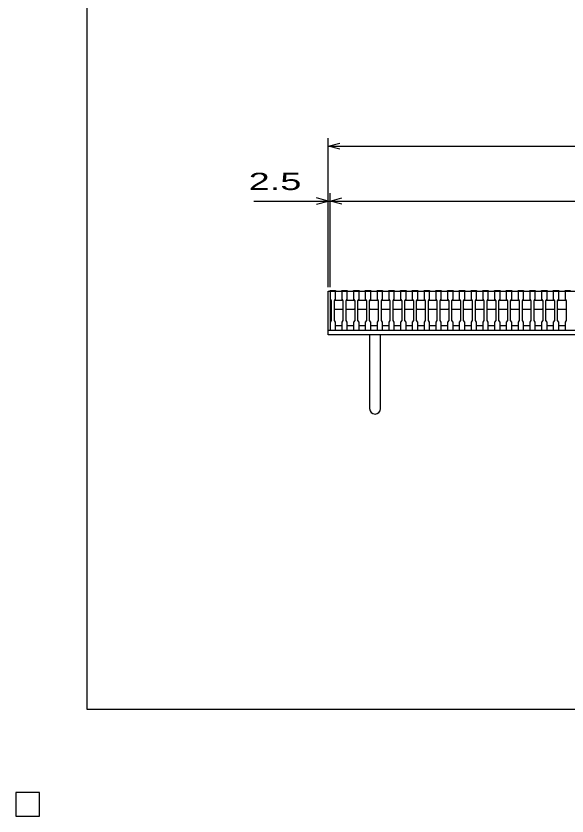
# Model space of a CAD drawing. Units: millimetres, scale not verified. Extents: x -1820 to 1731, y -1282 to 1054.
# Drawn here: x -1820 to -1116, y -1282 to -261 of the extents above; entities that cross this region are included whole.
import ezdxf
from ezdxf.enums import TextEntityAlignment as Align

# ---------------------------------------------------------------- set-up
doc = ezdxf.new("R2010")
doc.units = ezdxf.units.MM
doc.header["$LTSCALE"] = 10
for name, color, linetype, lineweight in [('0_2', 150, 'Continuous', 25), ('16', 3, 'Continuous', 25), ('19', 6, 'Continuous', 25), ('22', 2, 'Continuous', 25), ('32', 4, 'Continuous', 25)]:
    doc.layers.add(name, color=color, linetype=linetype, lineweight=lineweight)
doc.styles.add('ベクトル', font='')
doc.styles.get('ベクトル').set_extended_font_data('ベクトル')

msp = doc.modelspace()

# ---------------------------------------------------------------- linework, layer by layer
at = {"layer": '0_2'}
for p, q in [((-1729, -1146.5), (-1729, 1053.5)), ((1731, -1146.5), (-1729, -1146.5)), ((-1790, -1252.5), (-1820, -1252.5)), ((-1820, -1252.5), (-1820, -1282.5)), ((-1790, -1252.5), (-1820, -1252.5)), ((-1820, -1252.5), (-1820, -1282.5)), ((-1790, -1252.5), (-1820, -1252.5)), ((-1820, -1252.5), (-1820, -1282.5)), ((-1790, -1252.5), (-1820, -1252.5)), ((-1820, -1252.5), (-1820, -1282.5)), ((-1790, -1252.5), (-1820, -1252.5)), ((-1820, -1252.5), (-1820, -1282.5)), ((-1790, -1282.5), (-1790, -1252.5)), ((-1790, -1282.5), (-1790, -1252.5)), ((-1790, -1282.5), (-1790, -1252.5)), ((-1790, -1282.5), (-1790, -1252.5)), ((-1790, -1282.5), (-1790, -1252.5)), ((-1820, -1282.5), (-1790, -1282.5)), ((-1820, -1282.5), (-1790, -1282.5)), ((-1820, -1282.5), (-1790, -1282.5)), ((-1820, -1282.5), (-1790, -1282.5)), ((-1820, -1282.5), (-1790, -1282.5))]:
    msp.add_line(p, q, dxfattribs=at)
at = {"layer": '16'}
for p, q in [((-1419, -612.5), (-1419, -611.8)), ((-1419, -611.8), (-1412, -611.8)), ((-1419, -612.5), (-1419, -623)), ((-1412, -612.5), (-1419, -612.5)), ((-1419, -612.5), (-1419, -656.5)), ((-1419, -612.5), (-424, -612.5)), ((-1412, -611.8), (-1412, -612.5)), ((-1412, -623), (-1412, -612.5)), ((-1404, -612.5), (-1404, -611.8)), ((-1404, -611.8), (-1397, -611.8)), ((-1404, -612.5), (-1404, -623)), ((-1397, -612.5), (-1404, -612.5)), ((-1397, -611.8), (-1397, -612.5)), ((-1397, -623), (-1397, -612.5)), ((-1389, -612.5), (-1389, -611.8)), ((-1389, -611.8), (-1382, -611.8)), ((-1389, -612.5), (-1389, -623)), ((-1382, -612.5), (-1389, -612.5)), ((-1382, -611.8), (-1382, -612.5)), ((-1382, -623), (-1382, -612.5)), ((-1374, -612.5), (-1374, -611.8)), ((-1374, -611.8), (-1367, -611.8)), ((-1374, -612.5), (-1374, -623)), ((-1367, -612.5), (-1374, -612.5)), ((-1367, -611.8), (-1367, -612.5)), ((-1367, -623), (-1367, -612.5)), ((-1359, -612.5), (-1359, -611.8)), ((-1359, -611.8), (-1352, -611.8)), ((-1359, -612.5), (-1359, -623)), ((-1352, -612.5), (-1359, -612.5)), ((-1352, -611.8), (-1352, -612.5)), ((-1352, -623), (-1352, -612.5)), ((-1344, -612.5), (-1344, -611.8)), ((-1344, -611.8), (-1337, -611.8)), ((-1344, -612.5), (-1344, -623)), ((-1337, -612.5), (-1344, -612.5)), ((-1337, -611.8), (-1337, -612.5)), ((-1337, -623), (-1337, -612.5)), ((-1329, -612.5), (-1329, -611.8)), ((-1329, -611.8), (-1322, -611.8)), ((-1329, -612.5), (-1329, -623)), ((-1322, -612.5), (-1329, -612.5)), ((-1322, -611.8), (-1322, -612.5)), ((-1322, -623), (-1322, -612.5)), ((-1314, -612.5), (-1314, -611.8)), ((-1314, -611.8), (-1307, -611.8)), ((-1314, -612.5), (-1314, -623)), ((-1307, -612.5), (-1314, -612.5)), ((-1307, -611.8), (-1307, -612.5)), ((-1307, -623), (-1307, -612.5)), ((-1299, -612.5), (-1299, -611.8)), ((-1299, -611.8), (-1292, -611.8)), ((-1299, -612.5), (-1299, -623)), ((-1292, -612.5), (-1299, -612.5)), ((-1292, -611.8), (-1292, -612.5)), ((-1292, -623), (-1292, -612.5)), ((-1284, -612.5), (-1284, -611.8)), ((-1284, -611.8), (-1277, -611.8)), ((-1284, -612.5), (-1284, -623)), ((-1277, -612.5), (-1284, -612.5)), ((-1277, -611.8), (-1277, -612.5)), ((-1277, -623), (-1277, -612.5)), ((-1269, -612.5), (-1269, -611.8)), ((-1269, -611.8), (-1262, -611.8)), ((-1269, -612.5), (-1269, -623)), ((-1262, -612.5), (-1269, -612.5)), ((-1262, -611.8), (-1262, -612.5)), ((-1262, -623), (-1262, -612.5)), ((-1254, -612.5), (-1254, -611.8)), ((-1254, -611.8), (-1247, -611.8)), ((-1254, -612.5), (-1254, -623)), ((-1247, -612.5), (-1254, -612.5)), ((-1247, -611.8), (-1247, -612.5)), ((-1247, -623), (-1247, -612.5)), ((-1239, -612.5), (-1239, -611.8)), ((-1239, -611.8), (-1232, -611.8)), ((-1239, -612.5), (-1239, -623)), ((-1232, -612.5), (-1239, -612.5)), ((-1232, -611.8), (-1232, -612.5)), ((-1232, -623), (-1232, -612.5)), ((-1224, -612.5), (-1224, -611.8)), ((-1224, -611.8), (-1217, -611.8)), ((-1224, -612.5), (-1224, -623)), ((-1217, -612.5), (-1224, -612.5)), ((-1217, -611.8), (-1217, -612.5)), ((-1217, -623), (-1217, -612.5)), ((-1209, -612.5), (-1209, -611.8)), ((-1209, -611.8), (-1202, -611.8)), ((-1209, -612.5), (-1209, -623)), ((-1202, -612.5), (-1209, -612.5)), ((-1202, -611.8), (-1202, -612.5)), ((-1202, -623), (-1202, -612.5)), ((-1194, -612.5), (-1194, -611.8)), ((-1194, -611.8), (-1187, -611.8)), ((-1194, -612.5), (-1194, -623)), ((-1187, -612.5), (-1194, -612.5)), ((-1187, -611.8), (-1187, -612.5)), ((-1187, -623), (-1187, -612.5)), ((-1179, -612.5), (-1179, -611.8)), ((-1179, -611.8), (-1172, -611.8)), ((-1179, -612.5), (-1179, -623)), ((-1172, -612.5), (-1179, -612.5)), ((-1172, -611.8), (-1172, -612.5)), ((-1172, -623), (-1172, -612.5)), ((-1164, -612.5), (-1164, -611.8)), ((-1164, -611.8), (-1157, -611.8)), ((-1164, -612.5), (-1164, -623)), ((-1157, -612.5), (-1164, -612.5)), ((-1157, -611.8), (-1157, -612.5)), ((-1157, -623), (-1157, -612.5)), ((-1149, -612.5), (-1149, -611.8)), ((-1149, -611.8), (-1142, -611.8)), ((-1149, -612.5), (-1149, -623)), ((-1142, -612.5), (-1149, -612.5)), ((-1142, -611.8), (-1142, -612.5)), ((-1142, -623), (-1142, -612.5)), ((-1134, -612.5), (-1134, -611.8)), ((-1134, -611.8), (-1127, -611.8)), ((-1134, -612.5), (-1134, -623)), ((-1127, -612.5), (-1134, -612.5)), ((-1127, -611.8), (-1127, -612.5)), ((-1127, -623), (-1127, -612.5)), ((-1119, -612.5), (-1119, -611.8)), ((-1119, -611.8), (-1112, -611.8)), ((-1119, -612.5), (-1119, -623)), ((-1112, -612.5), (-1119, -612.5)), ((-1419, -623), (-1417.5, -625)), ((-1417.5, -625), (-1417.5, -650)), ((-1413.5, -625), (-1412, -623)), ((-1413.5, -625), (-1412.5, -624)), ((-1413.5, -650), (-1413.5, -625)), ((-1412.5, -624), (-1403.5, -624)), ((-1404, -623), (-1402.5, -625)), ((-1403.5, -624), (-1402.5, -625)), ((-1402.5, -625), (-1402.5, -650)), ((-1398.5, -625), (-1397, -623)), ((-1398.5, -625), (-1397.5, -624)), ((-1398.5, -650), (-1398.5, -625)), ((-1397.5, -624), (-1388.5, -624)), ((-1389, -623), (-1387.5, -625)), ((-1388.5, -624), (-1387.5, -625)), ((-1387.5, -625), (-1387.5, -650)), ((-1383.5, -625), (-1382, -623)), ((-1383.5, -625), (-1382.5, -624)), ((-1383.5, -650), (-1383.5, -625)), ((-1382.5, -624), (-1373.5, -624)), ((-1374, -623), (-1372.5, -625)), ((-1373.5, -624), (-1372.5, -625)), ((-1372.5, -625), (-1372.5, -650)), ((-1368.5, -625), (-1367, -623)), ((-1368.5, -625), (-1367.5, -624)), ((-1368.5, -650), (-1368.5, -625)), ((-1367.5, -624), (-1358.5, -624)), ((-1359, -623), (-1357.5, -625)), ((-1358.5, -624), (-1357.5, -625)), ((-1357.5, -625), (-1357.5, -650)), ((-1353.5, -625), (-1352, -623)), ((-1353.5, -625), (-1352.5, -624)), ((-1353.5, -650), (-1353.5, -625)), ((-1352.5, -624), (-1343.5, -624)), ((-1344, -623), (-1342.5, -625)), ((-1343.5, -624), (-1342.5, -625)), ((-1342.5, -625), (-1342.5, -650)), ((-1338.5, -625), (-1337, -623)), ((-1338.5, -625), (-1337.5, -624)), ((-1338.5, -650), (-1338.5, -625)), ((-1337.5, -624), (-1328.5, -624)), ((-1329, -623), (-1327.5, -625)), ((-1328.5, -624), (-1327.5, -625)), ((-1327.5, -625), (-1327.5, -650)), ((-1323.5, -625), (-1322, -623)), ((-1323.5, -625), (-1322.5, -624)), ((-1323.5, -650), (-1323.5, -625)), ((-1322.5, -624), (-1313.5, -624)), ((-1314, -623), (-1312.5, -625)), ((-1313.5, -624), (-1312.5, -625)), ((-1312.5, -625), (-1312.5, -650)), ((-1308.5, -625), (-1307, -623)), ((-1308.5, -625), (-1307.5, -624)), ((-1308.5, -650), (-1308.5, -625)), ((-1307.5, -624), (-1298.5, -624)), ((-1299, -623), (-1297.5, -625)), ((-1298.5, -624), (-1297.5, -625)), ((-1297.5, -625), (-1297.5, -650)), ((-1293.5, -625), (-1292, -623)), ((-1293.5, -625), (-1292.5, -624)), ((-1293.5, -650), (-1293.5, -625)), ((-1292.5, -624), (-1283.5, -624)), ((-1284, -623), (-1282.5, -625)), ((-1283.5, -624), (-1282.5, -625)), ((-1282.5, -625), (-1282.5, -650)), ((-1278.5, -625), (-1277, -623)), ((-1278.5, -625), (-1277.5, -624)), ((-1278.5, -650), (-1278.5, -625)), ((-1277.5, -624), (-1268.5, -624)), ((-1269, -623), (-1267.5, -625)), ((-1268.5, -624), (-1267.5, -625)), ((-1267.5, -625), (-1267.5, -650)), ((-1263.5, -625), (-1262, -623)), ((-1263.5, -625), (-1262.5, -624)), ((-1263.5, -650), (-1263.5, -625)), ((-1262.5, -624), (-1253.5, -624)), ((-1254, -623), (-1252.5, -625)), ((-1253.5, -624), (-1252.5, -625)), ((-1252.5, -625), (-1252.5, -650)), ((-1248.5, -625), (-1247, -623)), ((-1248.5, -625), (-1247.5, -624)), ((-1248.5, -650), (-1248.5, -625)), ((-1247.5, -624), (-1238.5, -624)), ((-1239, -623), (-1237.5, -625)), ((-1238.5, -624), (-1237.5, -625)), ((-1237.5, -625), (-1237.5, -650)), ((-1233.5, -625), (-1232, -623)), ((-1233.5, -625), (-1232.5, -624)), ((-1233.5, -650), (-1233.5, -625)), ((-1232.5, -624), (-1223.5, -624)), ((-1224, -623), (-1222.5, -625)), ((-1223.5, -624), (-1222.5, -625)), ((-1222.5, -625), (-1222.5, -650)), ((-1218.5, -625), (-1217, -623)), ((-1218.5, -625), (-1217.5, -624)), ((-1218.5, -650), (-1218.5, -625)), ((-1217.5, -624), (-1208.5, -624)), ((-1209, -623), (-1207.5, -625)), ((-1208.5, -624), (-1207.5, -625)), ((-1207.5, -625), (-1207.5, -650)), ((-1203.5, -625), (-1202, -623)), ((-1203.5, -625), (-1202.5, -624)), ((-1203.5, -650), (-1203.5, -625)), ((-1202.5, -624), (-1193.5, -624)), ((-1194, -623), (-1192.5, -625)), ((-1193.5, -624), (-1192.5, -625)), ((-1192.5, -625), (-1192.5, -650)), ((-1188.5, -625), (-1187, -623)), ((-1188.5, -625), (-1187.5, -624)), ((-1188.5, -650), (-1188.5, -625)), ((-1187.5, -624), (-1178.5, -624)), ((-1179, -623), (-1177.5, -625)), ((-1178.5, -624), (-1177.5, -625)), ((-1177.5, -625), (-1177.5, -650)), ((-1173.5, -625), (-1172, -623)), ((-1173.5, -625), (-1172.5, -624)), ((-1173.5, -650), (-1173.5, -625)), ((-1172.5, -624), (-1163.5, -624)), ((-1164, -623), (-1162.5, -625)), ((-1163.5, -624), (-1162.5, -625)), ((-1162.5, -625), (-1162.5, -650)), ((-1158.5, -625), (-1157, -623)), ((-1158.5, -625), (-1157.5, -624)), ((-1158.5, -650), (-1158.5, -625)), ((-1157.5, -624), (-1148.5, -624)), ((-1149, -623), (-1147.5, -625)), ((-1148.5, -624), (-1147.5, -625)), ((-1147.5, -625), (-1147.5, -650)), ((-1143.5, -625), (-1142, -623)), ((-1143.5, -625), (-1142.5, -624)), ((-1143.5, -650), (-1143.5, -625)), ((-1142.5, -624), (-1133.5, -624)), ((-1134, -623), (-1132.5, -625)), ((-1133.5, -624), (-1132.5, -625)), ((-1132.5, -625), (-1132.5, -650)), ((-1128.5, -625), (-1127, -623)), ((-1128.5, -625), (-1127.5, -624)), ((-1128.5, -650), (-1128.5, -625)), ((-1127.5, -624), (-1118.5, -624)), ((-1119, -623), (-1117.5, -625)), ((-1118.5, -624), (-1117.5, -625)), ((-1117.5, -625), (-1117.5, -650)), ((-1412.5, -636), (-1413.5, -635)), ((-1403.5, -636), (-1412.5, -636)), ((-1402.5, -635), (-1403.5, -636)), ((-1397.5, -636), (-1398.5, -635)), ((-1388.5, -636), (-1397.5, -636)), ((-1387.5, -635), (-1388.5, -636)), ((-1382.5, -636), (-1383.5, -635)), ((-1373.5, -636), (-1382.5, -636)), ((-1372.5, -635), (-1373.5, -636)), ((-1367.5, -636), (-1368.5, -635)), ((-1358.5, -636), (-1367.5, -636)), ((-1357.5, -635), (-1358.5, -636)), ((-1352.5, -636), (-1353.5, -635)), ((-1343.5, -636), (-1352.5, -636)), ((-1342.5, -635), (-1343.5, -636)), ((-1337.5, -636), (-1338.5, -635)), ((-1328.5, -636), (-1337.5, -636)), ((-1327.5, -635), (-1328.5, -636)), ((-1322.5, -636), (-1323.5, -635)), ((-1313.5, -636), (-1322.5, -636)), ((-1312.5, -635), (-1313.5, -636)), ((-1307.5, -636), (-1308.5, -635)), ((-1298.5, -636), (-1307.5, -636)), ((-1297.5, -635), (-1298.5, -636)), ((-1292.5, -636), (-1293.5, -635)), ((-1283.5, -636), (-1292.5, -636)), ((-1282.5, -635), (-1283.5, -636)), ((-1277.5, -636), (-1278.5, -635)), ((-1268.5, -636), (-1277.5, -636)), ((-1267.5, -635), (-1268.5, -636)), ((-1262.5, -636), (-1263.5, -635)), ((-1253.5, -636), (-1262.5, -636)), ((-1252.5, -635), (-1253.5, -636)), ((-1247.5, -636), (-1248.5, -635)), ((-1238.5, -636), (-1247.5, -636)), ((-1237.5, -635), (-1238.5, -636)), ((-1232.5, -636), (-1233.5, -635)), ((-1223.5, -636), (-1232.5, -636)), ((-1222.5, -635), (-1223.5, -636)), ((-1217.5, -636), (-1218.5, -635)), ((-1208.5, -636), (-1217.5, -636)), ((-1207.5, -635), (-1208.5, -636)), ((-1202.5, -636), (-1203.5, -635)), ((-1193.5, -636), (-1202.5, -636)), ((-1192.5, -635), (-1193.5, -636)), ((-1187.5, -636), (-1188.5, -635)), ((-1178.5, -636), (-1187.5, -636)), ((-1177.5, -635), (-1178.5, -636)), ((-1172.5, -636), (-1173.5, -635)), ((-1163.5, -636), (-1172.5, -636)), ((-1162.5, -635), (-1163.5, -636)), ((-1157.5, -636), (-1158.5, -635)), ((-1148.5, -636), (-1157.5, -636)), ((-1147.5, -635), (-1148.5, -636)), ((-1142.5, -636), (-1143.5, -635)), ((-1133.5, -636), (-1142.5, -636)), ((-1132.5, -635), (-1133.5, -636)), ((-1127.5, -636), (-1128.5, -635)), ((-1118.5, -636), (-1127.5, -636)), ((-1117.5, -635), (-1118.5, -636)), ((-1417.5, -650), (-1419, -652)), ((-1419, -652), (-1419, -662.5)), ((-1412, -652), (-1413.5, -650)), ((-1412, -662.5), (-1412, -652)), ((-1402.5, -650), (-1404, -652)), ((-1404, -652), (-1404, -662.5)), ((-1397, -652), (-1398.5, -650)), ((-1397, -662.5), (-1397, -652)), ((-1387.5, -650), (-1389, -652)), ((-1389, -652), (-1389, -662.5)), ((-1382, -652), (-1383.5, -650)), ((-1382, -662.5), (-1382, -652)), ((-1372.5, -650), (-1374, -652)), ((-1374, -652), (-1374, -662.5)), ((-1367, -652), (-1368.5, -650)), ((-1367, -662.5), (-1367, -652)), ((-1357.5, -650), (-1359, -652)), ((-1359, -652), (-1359, -662.5)), ((-1352, -652), (-1353.5, -650)), ((-1352, -662.5), (-1352, -652)), ((-1342.5, -650), (-1344, -652)), ((-1344, -652), (-1344, -662.5)), ((-1337, -652), (-1338.5, -650)), ((-1337, -662.5), (-1337, -652)), ((-1327.5, -650), (-1329, -652)), ((-1329, -652), (-1329, -662.5)), ((-1322, -652), (-1323.5, -650)), ((-1322, -662.5), (-1322, -652)), ((-1312.5, -650), (-1314, -652)), ((-1314, -652), (-1314, -662.5)), ((-1307, -652), (-1308.5, -650)), ((-1307, -662.5), (-1307, -652)), ((-1297.5, -650), (-1299, -652)), ((-1299, -652), (-1299, -662.5)), ((-1292, -652), (-1293.5, -650)), ((-1292, -662.5), (-1292, -652)), ((-1282.5, -650), (-1284, -652)), ((-1284, -652), (-1284, -662.5)), ((-1277, -652), (-1278.5, -650)), ((-1277, -662.5), (-1277, -652)), ((-1267.5, -650), (-1269, -652)), ((-1269, -652), (-1269, -662.5)), ((-1262, -652), (-1263.5, -650)), ((-1262, -662.5), (-1262, -652)), ((-1252.5, -650), (-1254, -652)), ((-1254, -652), (-1254, -662.5)), ((-1247, -652), (-1248.5, -650)), ((-1247, -662.5), (-1247, -652)), ((-1237.5, -650), (-1239, -652)), ((-1239, -652), (-1239, -662.5)), ((-1232, -652), (-1233.5, -650)), ((-1232, -662.5), (-1232, -652)), ((-1222.5, -650), (-1224, -652)), ((-1224, -652), (-1224, -662.5)), ((-1217, -652), (-1218.5, -650)), ((-1217, -662.5), (-1217, -652)), ((-1207.5, -650), (-1209, -652)), ((-1209, -652), (-1209, -662.5)), ((-1202, -652), (-1203.5, -650)), ((-1202, -662.5), (-1202, -652)), ((-1192.5, -650), (-1194, -652)), ((-1194, -652), (-1194, -662.5)), ((-1187, -652), (-1188.5, -650)), ((-1187, -662.5), (-1187, -652)), ((-1177.5, -650), (-1179, -652)), ((-1179, -652), (-1179, -662.5)), ((-1172, -652), (-1173.5, -650)), ((-1172, -662.5), (-1172, -652)), ((-1162.5, -650), (-1164, -652)), ((-1164, -652), (-1164, -662.5)), ((-1157, -652), (-1158.5, -650)), ((-1157, -662.5), (-1157, -652)), ((-1147.5, -650), (-1149, -652)), ((-1149, -652), (-1149, -662.5)), ((-1142, -652), (-1143.5, -650)), ((-1142, -662.5), (-1142, -652)), ((-1132.5, -650), (-1134, -652)), ((-1134, -652), (-1134, -662.5)), ((-1127, -652), (-1128.5, -650)), ((-1127, -662.5), (-1127, -652)), ((-1117.5, -650), (-1119, -652)), ((-1119, -652), (-1119, -662.5)), ((-1419, -662.5), (-1412, -662.5)), ((-1412, -656.5), (-1404, -656.5)), ((-1404, -662.5), (-1397, -662.5)), ((-1397, -656.5), (-1389, -656.5)), ((-1389, -662.5), (-1382, -662.5)), ((-1382, -656.5), (-1374, -656.5)), ((-1374, -662.5), (-1367, -662.5)), ((-1367, -656.5), (-1359, -656.5)), ((-1359, -662.5), (-1352, -662.5)), ((-1352, -656.5), (-1344, -656.5)), ((-1344, -662.5), (-1337, -662.5)), ((-1337, -656.5), (-1329, -656.5)), ((-1329, -662.5), (-1322, -662.5)), ((-1322, -656.5), (-1314, -656.5)), ((-1314, -662.5), (-1307, -662.5)), ((-1307, -656.5), (-1299, -656.5)), ((-1299, -662.5), (-1292, -662.5)), ((-1292, -656.5), (-1284, -656.5)), ((-1284, -662.5), (-1277, -662.5)), ((-1277, -656.5), (-1269, -656.5)), ((-1269, -662.5), (-1262, -662.5)), ((-1262, -656.5), (-1254, -656.5)), ((-1254, -662.5), (-1247, -662.5)), ((-1247, -656.5), (-1239, -656.5)), ((-1239, -662.5), (-1232, -662.5)), ((-1232, -656.5), (-1224, -656.5)), ((-1224, -662.5), (-1217, -662.5)), ((-1217, -656.5), (-1209, -656.5)), ((-1209, -662.5), (-1202, -662.5)), ((-1202, -656.5), (-1194, -656.5)), ((-1194, -662.5), (-1187, -662.5)), ((-1187, -656.5), (-1179, -656.5)), ((-1179, -662.5), (-1172, -662.5)), ((-1172, -656.5), (-1164, -656.5)), ((-1164, -662.5), (-1157, -662.5)), ((-1157, -656.5), (-1149, -656.5)), ((-1149, -662.5), (-1142, -662.5)), ((-1142, -656.5), (-1134, -656.5)), ((-1134, -662.5), (-1127, -662.5)), ((-1127, -656.5), (-1119, -656.5)), ((-1119, -662.5), (-1112, -662.5)), ((-1790, -1252.5), (-1820, -1252.5)), ((-1820, -1252.5), (-1820, -1282.5)), ((-1790, -1252.5), (-1820, -1252.5)), ((-1820, -1252.5), (-1820, -1282.5)), ((-1790, -1252.5), (-1820, -1252.5)), ((-1820, -1252.5), (-1820, -1282.5)), ((-1790, -1252.5), (-1820, -1252.5)), ((-1820, -1252.5), (-1820, -1282.5)), ((-1790, -1252.5), (-1820, -1252.5)), ((-1820, -1252.5), (-1820, -1282.5)), ((-1790, -1282.5), (-1790, -1252.5)), ((-1790, -1282.5), (-1790, -1252.5)), ((-1790, -1282.5), (-1790, -1252.5)), ((-1790, -1282.5), (-1790, -1252.5)), ((-1790, -1282.5), (-1790, -1252.5)), ((-1820, -1282.5), (-1790, -1282.5)), ((-1820, -1282.5), (-1790, -1282.5)), ((-1820, -1282.5), (-1790, -1282.5)), ((-1820, -1282.5), (-1790, -1282.5)), ((-1820, -1282.5), (-1790, -1282.5))]:
    msp.add_line(p, q, dxfattribs=at)
at = {"layer": '19'}
for p, q in [((-1421.5, -662.5), (-1421.5, -612.5)), ((-1421.5, -612.5), (-1419, -612.5)), ((-1421.5, -662.5), (-421.5, -662.5)), ((-1421.5, -668.5), (-1421.5, -662.5)), ((-421.5, -668.5), (-1421.5, -668.5)), ((-1368.5, -668.5), (-1368.5, -762.5)), ((-1354.5, -762.5), (-1354.5, -668.5))]:
    msp.add_line(p, q, dxfattribs=at)
msp.add_arc((-1361.5, -762.5), 7, 180, 0, dxfattribs=at)
at = {"layer": '22', "color": 4}
for p, q in [((-1421.5, -607.5), (-1421.5, -417.5)), ((-1421.5, -427.5), (-1406.5, -423.5)), ((-1406.5, -431.5), (-1421.5, -427.5)), ((-1421.5, -427.5), (-421.5, -427.5)), ((-1421.5, -607.5), (-1421.5, -487.5)), ((-1419, -607.5), (-1419, -487.5)), ((-1516.5, -497.5), (-1421.5, -497.5)), ((-1421.5, -497.5), (-1436.5, -493.5)), ((-1436.5, -501.5), (-1421.5, -497.5)), ((-1421.5, -497.5), (-1419, -497.5)), ((-1419, -497.5), (-1404, -493.5)), ((-1404, -501.5), (-1419, -497.5)), ((-1419, -497.5), (-424, -497.5)), ((-1790, -1252.5), (-1820, -1252.5)), ((-1820, -1252.5), (-1820, -1282.5)), ((-1790, -1252.5), (-1820, -1252.5)), ((-1820, -1252.5), (-1820, -1282.5)), ((-1790, -1252.5), (-1820, -1252.5)), ((-1820, -1252.5), (-1820, -1282.5)), ((-1790, -1282.5), (-1790, -1252.5)), ((-1790, -1282.5), (-1790, -1252.5)), ((-1790, -1282.5), (-1790, -1252.5)), ((-1820, -1282.5), (-1790, -1282.5)), ((-1820, -1282.5), (-1790, -1282.5)), ((-1820, -1282.5), (-1790, -1282.5))]:
    msp.add_line(p, q, dxfattribs=at)
at = {"layer": '22'}
for p, q in [((-1790, -1252.5), (-1820, -1252.5)), ((-1820, -1252.5), (-1820, -1282.5)), ((-1790, -1252.5), (-1820, -1252.5)), ((-1820, -1252.5), (-1820, -1282.5)), ((-1790, -1252.5), (-1820, -1252.5)), ((-1820, -1252.5), (-1820, -1282.5)), ((-1790, -1282.5), (-1790, -1252.5)), ((-1790, -1282.5), (-1790, -1252.5)), ((-1790, -1282.5), (-1790, -1252.5)), ((-1820, -1282.5), (-1790, -1282.5)), ((-1820, -1282.5), (-1790, -1282.5)), ((-1820, -1282.5), (-1790, -1282.5))]:
    msp.add_line(p, q, dxfattribs=at)
at = {"layer": '32'}
for p, q in [((-1790, -1252.5), (-1820, -1252.5)), ((-1820, -1252.5), (-1820, -1282.5)), ((-1790, -1252.5), (-1820, -1252.5)), ((-1820, -1252.5), (-1820, -1282.5)), ((-1790, -1252.5), (-1820, -1252.5)), ((-1820, -1252.5), (-1820, -1282.5)), ((-1790, -1252.5), (-1820, -1252.5)), ((-1820, -1252.5), (-1820, -1282.5)), ((-1790, -1252.5), (-1820, -1252.5)), ((-1820, -1252.5), (-1820, -1282.5)), ((-1790, -1282.5), (-1790, -1252.5)), ((-1790, -1282.5), (-1790, -1252.5)), ((-1790, -1282.5), (-1790, -1252.5)), ((-1790, -1282.5), (-1790, -1252.5)), ((-1790, -1282.5), (-1790, -1252.5)), ((-1820, -1282.5), (-1790, -1282.5)), ((-1820, -1282.5), (-1790, -1282.5)), ((-1820, -1282.5), (-1790, -1282.5)), ((-1820, -1282.5), (-1790, -1282.5)), ((-1820, -1282.5), (-1790, -1282.5))]:
    msp.add_line(p, q, dxfattribs=at)

# ---------------------------------------------------------------- texts
at = {"layer": '22', "style": 'ベクトル', "width": 1.65}
msp.add_text(' 2.5 ', height=21.99, dxfattribs=at).set_placement((-1536.5, -472.5), align=Align.MIDDLE_LEFT)

doc.saveas('drawing.dxf')
